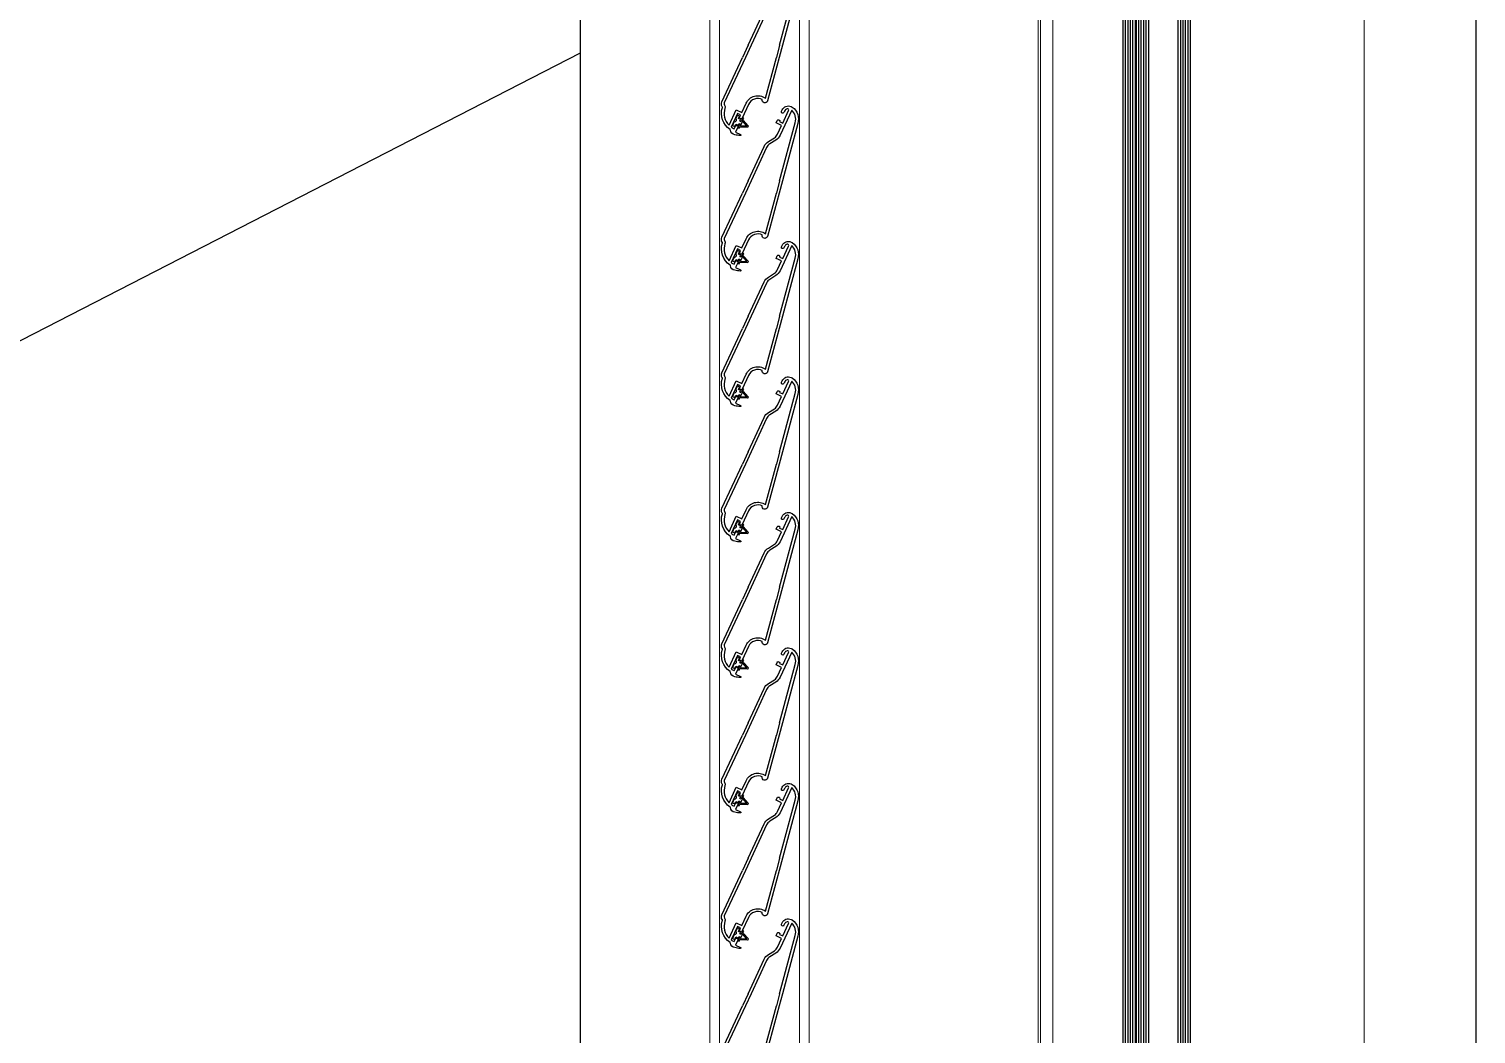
# Model space of a CAD drawing. Header units: millimetres. Extents: x 1251.1 to 1334.1, y 1577.6 to 1641.3.
# Drawn here: x 1311.7765 to 1312.2611, y 1598.4831 to 1598.8196 of the extents above; entities that cross this region are included whole.
import ezdxf

# ---------------------------------------------------------------- set-up
doc = ezdxf.new("R2010")
doc.units = ezdxf.units.MM
doc.linetypes.add('CONTINUA', pattern=[0])
doc.layers.add('GUARNIZIONI', color=252, linetype='Continuous')
doc.layers.add('MURATURA', color=140, linetype='Continuous')
for name, color, linetype, lineweight in [('PROIEZIONI - projections', 145, 'Continuous', 13), ('PROIEZIONI finissime - fine lines', 251, 'Continuous', 9), ('SEZIONI medie - small section', 2, 'Continuous', 25)]:
    doc.layers.add(name, color=color, linetype=linetype, lineweight=lineweight)
doc.layers.add('VETRATE sezioni - windows sections', color=7, linetype='Continuous', true_color=0x4d79ff)

msp = doc.modelspace()

# ---------------------------------------------------------------- linework, layer by layer
at = {"layer": 'GUARNIZIONI', "linetype": 'Continuous'}
for points in [[(1312.01264, 1598.78838), (1312.01213, 1598.78727), (1312.01287, 1598.78693), (1312.01326, 1598.78775), (1312.014, 1598.7874), (1312.01427, 1598.78796), (1312.01464, 1598.78779), (1312.01403, 1598.78648), (1312.01433, 1598.78634), (1312.01447, 1598.78664, -0.300966), (1312.01486, 1598.78688), (1312.0172, 1598.7868, 0.661886), (1312.01739, 1598.78721), (1312.01582, 1598.78895, -0.300966), (1312.01576, 1598.7894), (1312.0159, 1598.7897), (1312.0156, 1598.78984), (1312.01499, 1598.78853), (1312.01461, 1598.78871), (1312.01488, 1598.78927), (1312.01413, 1598.78962), (1312.01451, 1598.79044), (1312.01376, 1598.79079), (1312.01325, 1598.78968, -0.57735)], [(1312.01486, 1598.78721), (1312.01682, 1598.78714, 0.661886), (1312.01688, 1598.78728), (1312.01557, 1598.78873, 0.537319), (1312.01544, 1598.78871), (1312.01479, 1598.78733, 0.537319)], [(1312.01264, 1598.74303), (1312.01213, 1598.74192), (1312.01287, 1598.74157), (1312.01326, 1598.74239), (1312.014, 1598.74204), (1312.01427, 1598.74261), (1312.01464, 1598.74243), (1312.01403, 1598.74112), (1312.01433, 1598.74098), (1312.01447, 1598.74129, -0.300966), (1312.01486, 1598.74152), (1312.0172, 1598.74144, 0.661886), (1312.01739, 1598.74186), (1312.01582, 1598.74359, -0.300966), (1312.01576, 1598.74404), (1312.0159, 1598.74435), (1312.0156, 1598.74449), (1312.01499, 1598.74318), (1312.01461, 1598.74335), (1312.01488, 1598.74391), (1312.01413, 1598.74426), (1312.01451, 1598.74508), (1312.01376, 1598.74543), (1312.01325, 1598.74432, -0.57735)], [(1312.01486, 1598.74185), (1312.01682, 1598.74179, 0.661886), (1312.01688, 1598.74192), (1312.01557, 1598.74338, 0.537319), (1312.01544, 1598.74336), (1312.01479, 1598.74197, 0.537319)], [(1312.01264, 1598.69767), (1312.01213, 1598.69657), (1312.01287, 1598.69622), (1312.01326, 1598.69704), (1312.014, 1598.69669), (1312.01427, 1598.69725), (1312.01464, 1598.69708), (1312.01403, 1598.69577), (1312.01433, 1598.69563), (1312.01447, 1598.69593, -0.300966), (1312.01486, 1598.69617), (1312.0172, 1598.69609, 0.661886), (1312.01739, 1598.6965), (1312.01582, 1598.69824, -0.300966), (1312.01576, 1598.69869), (1312.0159, 1598.69899), (1312.0156, 1598.69913), (1312.01499, 1598.69782), (1312.01461, 1598.698), (1312.01488, 1598.69856), (1312.01413, 1598.69891), (1312.01451, 1598.69973), (1312.01376, 1598.70008), (1312.01325, 1598.69897, -0.57735)], [(1312.01486, 1598.6965), (1312.01682, 1598.69643, 0.661886), (1312.01688, 1598.69657), (1312.01557, 1598.69803, 0.537319), (1312.01544, 1598.69801), (1312.01479, 1598.69662, 0.537319)], [(1312.01264, 1598.65232), (1312.01213, 1598.65121), (1312.01287, 1598.65086), (1312.01326, 1598.65168), (1312.014, 1598.65134), (1312.01427, 1598.6519), (1312.01464, 1598.65172), (1312.01403, 1598.65041), (1312.01433, 1598.65027), (1312.01447, 1598.65058, -0.300966), (1312.01486, 1598.65082), (1312.0172, 1598.65073, 0.661886), (1312.01739, 1598.65115), (1312.01582, 1598.65289, -0.300966), (1312.01576, 1598.65334), (1312.0159, 1598.65364), (1312.0156, 1598.65378), (1312.01499, 1598.65247), (1312.01461, 1598.65264), (1312.01488, 1598.6532), (1312.01413, 1598.65355), (1312.01451, 1598.65437), (1312.01376, 1598.65472), (1312.01325, 1598.65361, -0.57735)], [(1312.01486, 1598.65115), (1312.01682, 1598.65108, 0.661886), (1312.01688, 1598.65121), (1312.01557, 1598.65267, 0.537319), (1312.01544, 1598.65265), (1312.01479, 1598.65126, 0.537319)], [(1312.01264, 1598.60697), (1312.01213, 1598.60586), (1312.01287, 1598.60551), (1312.01326, 1598.60633), (1312.014, 1598.60598), (1312.01427, 1598.60654), (1312.01464, 1598.60637), (1312.01403, 1598.60506), (1312.01433, 1598.60492), (1312.01447, 1598.60522, -0.300966), (1312.01486, 1598.60546), (1312.0172, 1598.60538, 0.661886), (1312.01739, 1598.60579), (1312.01582, 1598.60753, -0.300966), (1312.01576, 1598.60798), (1312.0159, 1598.60828), (1312.0156, 1598.60842), (1312.01499, 1598.60712), (1312.01461, 1598.60729), (1312.01488, 1598.60785), (1312.01413, 1598.6082), (1312.01451, 1598.60902), (1312.01376, 1598.60937), (1312.01325, 1598.60826, -0.57735)], [(1312.01486, 1598.60579), (1312.01682, 1598.60572, 0.661886), (1312.01688, 1598.60586), (1312.01557, 1598.60732, 0.537319), (1312.01544, 1598.6073), (1312.01479, 1598.60591, 0.537319)], [(1312.01264, 1598.56161), (1312.01213, 1598.5605), (1312.01287, 1598.56015), (1312.01326, 1598.56098), (1312.014, 1598.56063), (1312.01427, 1598.56119), (1312.01464, 1598.56101), (1312.01403, 1598.55971), (1312.01433, 1598.55957), (1312.01447, 1598.55987, -0.300966), (1312.01486, 1598.56011), (1312.0172, 1598.56002, 0.661886), (1312.01739, 1598.56044), (1312.01582, 1598.56218, -0.300966), (1312.01576, 1598.56263), (1312.0159, 1598.56293), (1312.0156, 1598.56307), (1312.01499, 1598.56176), (1312.01461, 1598.56193), (1312.01488, 1598.5625), (1312.01413, 1598.56284), (1312.01451, 1598.56367), (1312.01376, 1598.56401), (1312.01325, 1598.56291, -0.57735)], [(1312.01486, 1598.56044), (1312.01682, 1598.56037, 0.661886), (1312.01688, 1598.56051), (1312.01557, 1598.56196, 0.537319), (1312.01544, 1598.56194), (1312.01479, 1598.56055, 0.537319)], [(1312.01264, 1598.51626), (1312.01213, 1598.51515), (1312.01287, 1598.5148), (1312.01326, 1598.51562), (1312.014, 1598.51527), (1312.01427, 1598.51583), (1312.01464, 1598.51566), (1312.01403, 1598.51435), (1312.01433, 1598.51421), (1312.01447, 1598.51451, -0.300966), (1312.01486, 1598.51475), (1312.0172, 1598.51467, 0.661886), (1312.01739, 1598.51508), (1312.01582, 1598.51682, -0.300966), (1312.01576, 1598.51727), (1312.0159, 1598.51757), (1312.0156, 1598.51771), (1312.01499, 1598.51641), (1312.01461, 1598.51658), (1312.01488, 1598.51714), (1312.01413, 1598.51749), (1312.01451, 1598.51831), (1312.01376, 1598.51866), (1312.01325, 1598.51755, -0.57735)], [(1312.01486, 1598.51508), (1312.01682, 1598.51501, 0.661886), (1312.01688, 1598.51515), (1312.01557, 1598.51661, 0.537319), (1312.01544, 1598.51659), (1312.01479, 1598.5152, 0.537319)]]:
    msp.add_lwpolyline(points, format="xyb", close=True, dxfattribs=at)
at = {"layer": 'MURATURA', "linetype": 'ByBlock'}
for p, q in [((1312.26113, 1597.22184), (1312.26113, 1604.12184)), ((1312.26113, 1597.22184), (1312.26113, 1603.82184)), ((1311.96113, 1600.52184), (1311.96113, 1597.52184)), ((1312.26113, 1597.52184), (1312.26113, 1600.52184)), ((1311.96113, 1598.81153), (1309.45112, 1597.52184))]:
    msp.add_line(p, q, dxfattribs=at)
at = {"layer": 'PROIEZIONI - projections'}
msp.add_line((1312.22364, 1599.50123), (1312.22364, 1598.21201), dxfattribs=at)
at = {"layer": 'PROIEZIONI finissime - fine lines'}
for p, q in [((1312.11532, 1599.45308), (1312.11532, 1598.21201)), ((1312.1145, 1599.44895), (1312.1145, 1598.21201)), ((1312.11945, 1599.44895), (1312.11945, 1598.21257)), ((1312.03781, 1599.44195), (1312.03781, 1598.26273)), ((1312.00458, 1599.39824), (1312.00458, 1598.26273)), ((1312.00779, 1599.39878), (1312.00779, 1598.2624)), ((1312.03459, 1599.39878), (1312.03459, 1598.25832))]:
    msp.add_line(p, q, dxfattribs=at)
at = {"layer": 'SEZIONI medie - small section'}
for p, q in [((1312.01737, 1598.81412), (1312.01545, 1598.81)), ((1312.01837, 1598.81412), (1312.01645, 1598.81)), ((1312.02792, 1598.81412), (1312.02682, 1598.81)), ((1312.02886, 1598.81412), (1312.02775, 1598.81)), ((1312.01559, 1598.78925), (1312.01572, 1598.78925)), ((1312.01559, 1598.78925), (1312.01572, 1598.78925)), ((1312.01737, 1598.76877), (1312.01545, 1598.76465)), ((1312.01837, 1598.76877), (1312.01645, 1598.76465)), ((1312.02792, 1598.76877), (1312.02682, 1598.76465)), ((1312.02886, 1598.76877), (1312.02775, 1598.76465)), ((1312.01559, 1598.7439), (1312.01572, 1598.7439)), ((1312.01559, 1598.7439), (1312.01572, 1598.7439)), ((1312.01737, 1598.72341), (1312.01545, 1598.71929)), ((1312.01837, 1598.72341), (1312.01645, 1598.71929)), ((1312.02792, 1598.72341), (1312.02682, 1598.71929)), ((1312.02886, 1598.72341), (1312.02775, 1598.71929)), ((1312.01559, 1598.69854), (1312.01572, 1598.69854)), ((1312.01559, 1598.69854), (1312.01572, 1598.69854)), ((1312.01737, 1598.67806), (1312.01545, 1598.67394)), ((1312.01837, 1598.67806), (1312.01645, 1598.67394)), ((1312.02792, 1598.67806), (1312.02682, 1598.67394)), ((1312.02886, 1598.67806), (1312.02775, 1598.67394)), ((1312.01559, 1598.65319), (1312.01572, 1598.65319)), ((1312.01559, 1598.65319), (1312.01572, 1598.65319)), ((1312.01737, 1598.63271), (1312.01545, 1598.62858)), ((1312.01837, 1598.63271), (1312.01645, 1598.62858)), ((1312.02792, 1598.63271), (1312.02682, 1598.62858)), ((1312.02886, 1598.63271), (1312.02775, 1598.62858)), ((1312.01559, 1598.60783), (1312.01572, 1598.60783)), ((1312.01559, 1598.60783), (1312.01572, 1598.60783)), ((1312.01737, 1598.58735), (1312.01545, 1598.58323)), ((1312.01837, 1598.58735), (1312.01645, 1598.58323)), ((1312.02792, 1598.58735), (1312.02682, 1598.58323)), ((1312.02886, 1598.58735), (1312.02775, 1598.58323)), ((1312.01559, 1598.56248), (1312.01572, 1598.56248)), ((1312.01559, 1598.56248), (1312.01572, 1598.56248)), ((1312.01737, 1598.542), (1312.01545, 1598.53787)), ((1312.01837, 1598.542), (1312.01645, 1598.53787)), ((1312.02792, 1598.542), (1312.02682, 1598.53787)), ((1312.02886, 1598.542), (1312.02775, 1598.53787)), ((1312.01559, 1598.51713), (1312.01572, 1598.51713)), ((1312.01559, 1598.51713), (1312.01572, 1598.51713)), ((1312.01737, 1598.49664), (1312.01545, 1598.49252)), ((1312.01837, 1598.49664), (1312.01645, 1598.49252)), ((1312.02792, 1598.49664), (1312.02682, 1598.49252)), ((1312.02886, 1598.49664), (1312.02775, 1598.49252))]:
    msp.add_line(p, q, dxfattribs=at)
at = {"layer": 'SEZIONI medie - small section', "linetype": 'CONTINUA'}
for points in [[(1312.01737, 1598.81412), (1312.02274, 1598.82564, -0.144406), (1312.02416, 1598.82725), (1312.02616, 1598.8285, 0.144406), (1312.02724, 1598.82973), (1312.0286, 1598.83264), (1312.02673, 1598.83351), (1312.02711, 1598.83433, -1), (1312.02793, 1598.83395), (1312.02898, 1598.83346), (1312.03093, 1598.83764, 0.648232), (1312.03044, 1598.83821, 0.213422), (1312.02957, 1598.83746), (1312.02936, 1598.83701, -1), (1312.02854, 1598.8374), (1312.02875, 1598.83785, -0.414214), (1312.03182, 1598.83896), (1312.03215, 1598.83881, -0.323321), (1312.034, 1598.83332), (1312.02886, 1598.81412)], [(1312.02792, 1598.81412), (1312.03313, 1598.83357, 0.292229), (1312.03199, 1598.83777), (1312.02806, 1598.82934, -0.144406), (1312.02664, 1598.82773), (1312.02464, 1598.82648, 0.144406), (1312.02356, 1598.82525), (1312.01837, 1598.81412)], [(1312.02775, 1598.81), (1312.02388, 1598.79553, -0.995839), (1312.02212, 1598.79599, 0.415493), (1312.01751, 1598.79432), (1312.01538, 1598.78976, -1), (1312.01456, 1598.79014), (1312.01487, 1598.79082), (1312.01382, 1598.79131), (1312.0117, 1598.78675, 0.05175), (1312.01271, 1598.78619), (1312.01313, 1598.78708, -1), (1312.01395, 1598.7867), (1312.01318, 1598.78505), (1312.01484, 1598.78428, -0.812265), (1312.01476, 1598.78392, -0.061525), (1312.01296, 1598.78418, -0.371656), (1312.01144, 1598.78571, 0.233805), (1312.01133, 1598.7859, -0.336972), (1312.00874, 1598.79335, 0.236959), (1312.0087, 1598.79357, -0.269424), (1312.00855, 1598.79522), (1312.01545, 1598.81)], [(1312.01645, 1598.81), (1312.00937, 1598.79484, 0.269424), (1312.00944, 1598.79409, -0.236959), (1312.0096, 1598.79307, 0.283155), (1312.01098, 1598.78735), (1312.01339, 1598.79251), (1312.01525, 1598.79164), (1312.01668, 1598.7947, -0.468429), (1312.02318, 1598.79642), (1312.02682, 1598.81)], [(1312.01737, 1598.76877), (1312.02274, 1598.78028, -0.144406), (1312.02416, 1598.78189), (1312.02616, 1598.78315, 0.144406), (1312.02724, 1598.78437), (1312.0286, 1598.78729), (1312.02673, 1598.78816), (1312.02711, 1598.78898, -1), (1312.02793, 1598.7886), (1312.02898, 1598.78811), (1312.03093, 1598.79229, 0.648232), (1312.03044, 1598.79286, 0.213422), (1312.02957, 1598.79211), (1312.02936, 1598.79166, -1), (1312.02854, 1598.79204), (1312.02875, 1598.79249, -0.414214), (1312.03182, 1598.79361), (1312.03215, 1598.79346, -0.323321), (1312.034, 1598.78797), (1312.02886, 1598.76877)], [(1312.02792, 1598.76877), (1312.03313, 1598.78822, 0.292229), (1312.03199, 1598.79242), (1312.02806, 1598.78399, -0.144406), (1312.02664, 1598.78238), (1312.02464, 1598.78112, 0.144406), (1312.02356, 1598.7799), (1312.01837, 1598.76877)], [(1312.02775, 1598.76465), (1312.02388, 1598.75017, -0.995839), (1312.02212, 1598.75063, 0.415493), (1312.01751, 1598.74897), (1312.01538, 1598.74441, -1), (1312.01456, 1598.74479), (1312.01487, 1598.74546), (1312.01382, 1598.74595), (1312.0117, 1598.7414, 0.05175), (1312.01271, 1598.74083), (1312.01313, 1598.74173, -1), (1312.01395, 1598.74134), (1312.01318, 1598.7397), (1312.01484, 1598.73893, -0.812265), (1312.01476, 1598.73856, -0.061525), (1312.01296, 1598.73883, -0.371656), (1312.01144, 1598.74036, 0.233805), (1312.01133, 1598.74055, -0.336972), (1312.00874, 1598.74799, 0.236959), (1312.0087, 1598.74821, -0.269424), (1312.00855, 1598.74986), (1312.01545, 1598.76465)], [(1312.01645, 1598.76465), (1312.00937, 1598.74948, 0.269424), (1312.00944, 1598.74874, -0.236959), (1312.0096, 1598.74771, 0.283155), (1312.01098, 1598.742), (1312.01339, 1598.74716), (1312.01525, 1598.74628), (1312.01668, 1598.74935, -0.468429), (1312.02318, 1598.75106), (1312.02682, 1598.76465)], [(1312.01737, 1598.72341), (1312.02274, 1598.73493, -0.144406), (1312.02416, 1598.73654), (1312.02616, 1598.73779, 0.144406), (1312.02724, 1598.73902), (1312.0286, 1598.74193), (1312.02673, 1598.7428), (1312.02711, 1598.74362, -1), (1312.02793, 1598.74324), (1312.02898, 1598.74275), (1312.03093, 1598.74693, 0.648232), (1312.03044, 1598.7475, 0.213422), (1312.02957, 1598.74675), (1312.02936, 1598.74631, -1), (1312.02854, 1598.74669), (1312.02875, 1598.74714, -0.414214), (1312.03182, 1598.74825), (1312.03215, 1598.7481, -0.323321), (1312.034, 1598.74261), (1312.02886, 1598.72341)], [(1312.02792, 1598.72341), (1312.03313, 1598.74286, 0.292229), (1312.03199, 1598.74706), (1312.02806, 1598.73863, -0.144406), (1312.02664, 1598.73702), (1312.02464, 1598.73577, 0.144406), (1312.02356, 1598.73454), (1312.01837, 1598.72341)], [(1312.02775, 1598.71929), (1312.02388, 1598.70482, -0.995839), (1312.02212, 1598.70528, 0.415493), (1312.01751, 1598.70361), (1312.01538, 1598.69905, -1), (1312.01456, 1598.69944), (1312.01487, 1598.70011), (1312.01382, 1598.7006), (1312.0117, 1598.69604, 0.05175), (1312.01271, 1598.69548), (1312.01313, 1598.69637, -1), (1312.01395, 1598.69599), (1312.01318, 1598.69434), (1312.01484, 1598.69357, -0.812265), (1312.01476, 1598.69321, -0.061525), (1312.01296, 1598.69347, -0.371656), (1312.01144, 1598.69501, 0.233805), (1312.01133, 1598.6952, -0.336972), (1312.00874, 1598.70264, 0.236959), (1312.0087, 1598.70286, -0.269424), (1312.00855, 1598.70451), (1312.01545, 1598.71929)], [(1312.01645, 1598.71929), (1312.00937, 1598.70413, 0.269424), (1312.00944, 1598.70338, -0.236959), (1312.0096, 1598.70236, 0.283155), (1312.01098, 1598.69665), (1312.01339, 1598.7018), (1312.01525, 1598.70093), (1312.01668, 1598.70399, -0.468429), (1312.02318, 1598.70571), (1312.02682, 1598.71929)], [(1312.01737, 1598.67806), (1312.02274, 1598.68957, -0.144406), (1312.02416, 1598.69118), (1312.02616, 1598.69244, 0.144406), (1312.02724, 1598.69366), (1312.0286, 1598.69658), (1312.02673, 1598.69745), (1312.02711, 1598.69827, -1), (1312.02793, 1598.69789), (1312.02898, 1598.6974), (1312.03093, 1598.70158, 0.648232), (1312.03044, 1598.70215, 0.213422), (1312.02957, 1598.7014), (1312.02936, 1598.70095, -1), (1312.02854, 1598.70133), (1312.02875, 1598.70178, -0.414214), (1312.03182, 1598.7029), (1312.03215, 1598.70275, -0.323321), (1312.034, 1598.69726), (1312.02886, 1598.67806)], [(1312.02792, 1598.67806), (1312.03313, 1598.69751, 0.292229), (1312.03199, 1598.70171), (1312.02806, 1598.69328, -0.144406), (1312.02664, 1598.69167), (1312.02464, 1598.69041, 0.144406), (1312.02356, 1598.68919), (1312.01837, 1598.67806)], [(1312.02775, 1598.67394), (1312.02388, 1598.65946, -0.995839), (1312.02212, 1598.65993, 0.415493), (1312.01751, 1598.65826), (1312.01538, 1598.6537, -1), (1312.01456, 1598.65408), (1312.01487, 1598.65475), (1312.01382, 1598.65524), (1312.0117, 1598.65069, 0.05175), (1312.01271, 1598.65012), (1312.01313, 1598.65102, -1), (1312.01395, 1598.65063), (1312.01318, 1598.64899), (1312.01484, 1598.64822, -0.812265), (1312.01476, 1598.64785, -0.061525), (1312.01296, 1598.64812, -0.371656), (1312.01144, 1598.64965, 0.233805), (1312.01133, 1598.64984, -0.336972), (1312.00874, 1598.65729, 0.236959), (1312.0087, 1598.65751, -0.269424), (1312.00855, 1598.65916), (1312.01545, 1598.67394)], [(1312.01645, 1598.67394), (1312.00937, 1598.65877, 0.269424), (1312.00944, 1598.65803, -0.236959), (1312.0096, 1598.65701, 0.283155), (1312.01098, 1598.65129), (1312.01339, 1598.65645), (1312.01525, 1598.65558), (1312.01668, 1598.65864, -0.468429), (1312.02318, 1598.66036), (1312.02682, 1598.67394)], [(1312.01737, 1598.63271), (1312.02274, 1598.64422, -0.144406), (1312.02416, 1598.64583), (1312.02616, 1598.64708, 0.144406), (1312.02724, 1598.64831), (1312.0286, 1598.65122), (1312.02673, 1598.65209), (1312.02711, 1598.65292, -1), (1312.02793, 1598.65253), (1312.02898, 1598.65204), (1312.03093, 1598.65623, 0.648232), (1312.03044, 1598.65679, 0.213422), (1312.02957, 1598.65605), (1312.02936, 1598.6556, -1), (1312.02854, 1598.65598), (1312.02875, 1598.65643, -0.414214), (1312.03182, 1598.65755), (1312.03215, 1598.65739, -0.323321), (1312.034, 1598.6519), (1312.02886, 1598.63271)], [(1312.02792, 1598.63271), (1312.03313, 1598.65216, 0.292229), (1312.03199, 1598.65636), (1312.02806, 1598.64792, -0.144406), (1312.02664, 1598.64632), (1312.02464, 1598.64506, 0.144406), (1312.02356, 1598.64384), (1312.01837, 1598.63271)], [(1312.02775, 1598.62858), (1312.02388, 1598.61411, -0.995839), (1312.02212, 1598.61457, 0.415493), (1312.01751, 1598.6129), (1312.01538, 1598.60834, -1), (1312.01456, 1598.60873), (1312.01487, 1598.6094), (1312.01382, 1598.60989), (1312.0117, 1598.60533, 0.05175), (1312.01271, 1598.60477), (1312.01313, 1598.60566, -1), (1312.01395, 1598.60528), (1312.01318, 1598.60363), (1312.01484, 1598.60286, -0.812265), (1312.01476, 1598.6025, -0.061525), (1312.01296, 1598.60276, -0.371656), (1312.01144, 1598.6043, 0.233805), (1312.01133, 1598.60449, -0.336972), (1312.00874, 1598.61193, 0.236959), (1312.0087, 1598.61215, -0.269424), (1312.00855, 1598.6138), (1312.01545, 1598.62858)], [(1312.01645, 1598.62858), (1312.00937, 1598.61342, 0.269424), (1312.00944, 1598.61268, -0.236959), (1312.0096, 1598.61165, 0.283155), (1312.01098, 1598.60594), (1312.01339, 1598.61109), (1312.01525, 1598.61022), (1312.01668, 1598.61329, -0.468429), (1312.02318, 1598.615), (1312.02682, 1598.62858)], [(1312.01737, 1598.58735), (1312.02274, 1598.59886, -0.144406), (1312.02416, 1598.60047), (1312.02616, 1598.60173, 0.144406), (1312.02724, 1598.60295), (1312.0286, 1598.60587), (1312.02673, 1598.60674), (1312.02711, 1598.60756, -1), (1312.02793, 1598.60718), (1312.02898, 1598.60669), (1312.03093, 1598.61087, 0.648232), (1312.03044, 1598.61144, 0.213422), (1312.02957, 1598.61069), (1312.02936, 1598.61024, -1), (1312.02854, 1598.61063), (1312.02875, 1598.61107, -0.414214), (1312.03182, 1598.61219), (1312.03215, 1598.61204, -0.323321), (1312.034, 1598.60655), (1312.02886, 1598.58735)], [(1312.02792, 1598.58735), (1312.03313, 1598.6068, 0.292229), (1312.03199, 1598.611), (1312.02806, 1598.60257, -0.144406), (1312.02664, 1598.60096), (1312.02464, 1598.59971, 0.144406), (1312.02356, 1598.59848), (1312.01837, 1598.58735)], [(1312.02775, 1598.58323), (1312.02388, 1598.56875, -0.995839), (1312.02212, 1598.56922, 0.415493), (1312.01751, 1598.56755), (1312.01538, 1598.56299, -1), (1312.01456, 1598.56337), (1312.01487, 1598.56404), (1312.01382, 1598.56453), (1312.0117, 1598.55998, 0.05175), (1312.01271, 1598.55941), (1312.01313, 1598.56031, -1), (1312.01395, 1598.55992), (1312.01318, 1598.55828), (1312.01484, 1598.55751, -0.812265), (1312.01476, 1598.55714, -0.061525), (1312.01296, 1598.55741, -0.371656), (1312.01144, 1598.55894, 0.233805), (1312.01133, 1598.55913, -0.336972), (1312.00874, 1598.56658, 0.236959), (1312.0087, 1598.5668, -0.269424), (1312.00855, 1598.56845), (1312.01545, 1598.58323)], [(1312.01645, 1598.58323), (1312.00937, 1598.56806, 0.269424), (1312.00944, 1598.56732, -0.236959), (1312.0096, 1598.5663, 0.283155), (1312.01098, 1598.56058), (1312.01339, 1598.56574), (1312.01525, 1598.56487), (1312.01668, 1598.56793, -0.468429), (1312.02318, 1598.56965), (1312.02682, 1598.58323)], [(1312.01737, 1598.542), (1312.02274, 1598.55351, -0.144406), (1312.02416, 1598.55512), (1312.02616, 1598.55637, 0.144406), (1312.02724, 1598.5576), (1312.0286, 1598.56051), (1312.02673, 1598.56138), (1312.02711, 1598.56221, -1), (1312.02793, 1598.56182), (1312.02898, 1598.56134), (1312.03093, 1598.56552, 0.648232), (1312.03044, 1598.56609, 0.213422), (1312.02957, 1598.56534), (1312.02936, 1598.56489, -1), (1312.02854, 1598.56527), (1312.02875, 1598.56572, -0.414214), (1312.03182, 1598.56684), (1312.03215, 1598.56668, -0.323321), (1312.034, 1598.56119), (1312.02886, 1598.542)], [(1312.02792, 1598.542), (1312.03313, 1598.56145, 0.292229), (1312.03199, 1598.56565), (1312.02806, 1598.55722, -0.144406), (1312.02664, 1598.55561), (1312.02464, 1598.55435, 0.144406), (1312.02356, 1598.55313), (1312.01837, 1598.542)], [(1312.02775, 1598.53787), (1312.02388, 1598.5234, -0.995839), (1312.02212, 1598.52386, 0.415493), (1312.01751, 1598.52219), (1312.01538, 1598.51763, -1), (1312.01456, 1598.51802), (1312.01487, 1598.51869), (1312.01382, 1598.51918), (1312.0117, 1598.51462, 0.05175), (1312.01271, 1598.51406), (1312.01313, 1598.51495, -1), (1312.01395, 1598.51457), (1312.01318, 1598.51293), (1312.01484, 1598.51215, -0.812265), (1312.01476, 1598.51179, -0.061525), (1312.01296, 1598.51205, -0.371656), (1312.01144, 1598.51359, 0.233805), (1312.01133, 1598.51378, -0.336972), (1312.00874, 1598.52122, 0.236959), (1312.0087, 1598.52144, -0.269424), (1312.00855, 1598.52309), (1312.01545, 1598.53787)], [(1312.01645, 1598.53787), (1312.00937, 1598.52271, 0.269424), (1312.00944, 1598.52197, -0.236959), (1312.0096, 1598.52094, 0.283155), (1312.01098, 1598.51523), (1312.01339, 1598.52038), (1312.01525, 1598.51951), (1312.01668, 1598.52258, -0.468429), (1312.02318, 1598.52429), (1312.02682, 1598.53787)], [(1312.01737, 1598.49664), (1312.02274, 1598.50816, -0.144406), (1312.02416, 1598.50976), (1312.02616, 1598.51102, 0.144406), (1312.02724, 1598.51224), (1312.0286, 1598.51516), (1312.02673, 1598.51603), (1312.02711, 1598.51685, -1), (1312.02793, 1598.51647), (1312.02898, 1598.51598), (1312.03093, 1598.52016, 0.648232), (1312.03044, 1598.52073, 0.213422), (1312.02957, 1598.51998), (1312.02936, 1598.51953, -1), (1312.02854, 1598.51992), (1312.02875, 1598.52036, -0.414214), (1312.03182, 1598.52148), (1312.03215, 1598.52133, -0.323321), (1312.034, 1598.51584), (1312.02886, 1598.49664)], [(1312.02792, 1598.49664), (1312.03313, 1598.51609, 0.292229), (1312.03199, 1598.52029), (1312.02806, 1598.51186, -0.144406), (1312.02664, 1598.51025), (1312.02464, 1598.509, 0.144406), (1312.02356, 1598.50777), (1312.01837, 1598.49664)], [(1312.02775, 1598.49252), (1312.02388, 1598.47805, -0.995839), (1312.02212, 1598.47851, 0.415493), (1312.01751, 1598.47684), (1312.01538, 1598.47228, -1), (1312.01456, 1598.47266), (1312.01487, 1598.47334), (1312.01382, 1598.47382), (1312.0117, 1598.46927, 0.05175), (1312.01271, 1598.4687), (1312.01313, 1598.4696, -1), (1312.01395, 1598.46922), (1312.01318, 1598.46757), (1312.01484, 1598.4668, -0.812265), (1312.01476, 1598.46643, -0.061525), (1312.01296, 1598.4667, -0.371656), (1312.01144, 1598.46823, 0.233805), (1312.01133, 1598.46842, -0.336972), (1312.00874, 1598.47587, 0.236959), (1312.0087, 1598.47609, -0.269424), (1312.00855, 1598.47774), (1312.01545, 1598.49252)], [(1312.01645, 1598.49252), (1312.00937, 1598.47735, 0.269424), (1312.00944, 1598.47661, -0.236959), (1312.0096, 1598.47559, 0.283155), (1312.01098, 1598.46987), (1312.01339, 1598.47503), (1312.01525, 1598.47416), (1312.01668, 1598.47722, -0.468429), (1312.02318, 1598.47894), (1312.02682, 1598.49252)]]:
    msp.add_lwpolyline(points, format="xyb", dxfattribs=at)
at = {"layer": 'VETRATE sezioni - windows sections', "linetype": 'Continuous'}
for p, q in [((1312.14295, 1598.27699), (1312.14295, 1599.40629)), ((1312.14377, 1598.27658), (1312.14377, 1599.40669)), ((1312.1446, 1598.27658), (1312.1446, 1599.40669)), ((1312.14542, 1598.27658), (1312.14542, 1599.40669)), ((1312.14625, 1598.27658), (1312.14625, 1599.40669)), ((1312.14707, 1598.27658), (1312.14707, 1599.40669)), ((1312.14723, 1598.27658), (1312.14723, 1599.40669)), ((1312.14738, 1598.27658), (1312.14738, 1599.40669)), ((1312.14821, 1598.27658), (1312.14821, 1599.40669)), ((1312.14903, 1598.27658), (1312.14903, 1599.40669)), ((1312.14986, 1598.27658), (1312.14986, 1599.40669)), ((1312.15068, 1598.27658), (1312.15068, 1599.40669)), ((1312.15151, 1598.28441), (1312.15151, 1599.40629)), ((1312.1614, 1598.28441), (1312.1614, 1599.40629)), ((1312.16223, 1598.27658), (1312.16223, 1599.4067)), ((1312.16305, 1598.27658), (1312.16305, 1599.4067)), ((1312.16388, 1598.27658), (1312.16388, 1599.4067)), ((1312.1647, 1598.27658), (1312.1647, 1599.4067)), ((1312.16553, 1598.27699), (1312.16553, 1599.40629))]:
    msp.add_line(p, q, dxfattribs=at)

doc.saveas('drawing.dxf')
